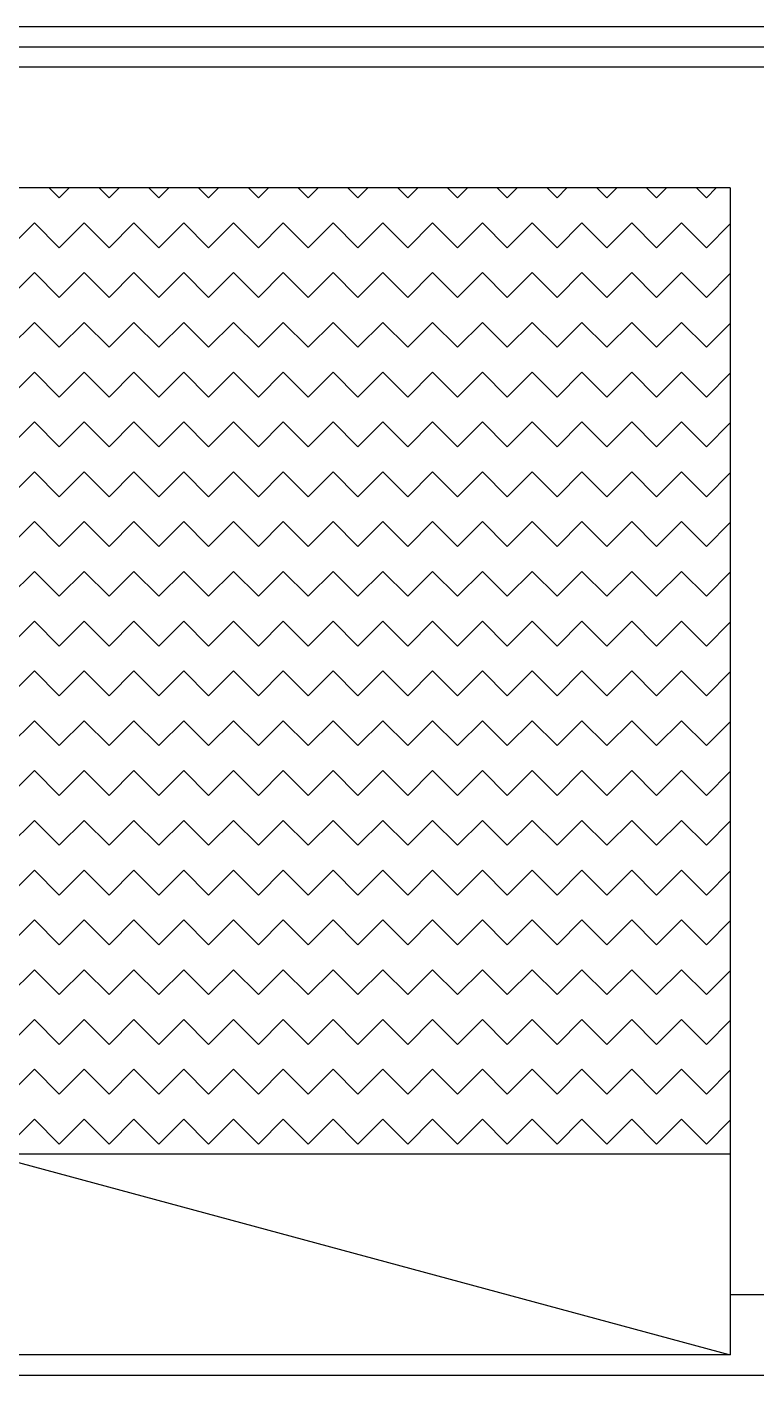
# Model space of a CAD drawing. Extents: x 3907.4 to 3911.57, y -3054.42 to -3053.7.
# Drawn here: x 3910.0042 to 3910.0404, y -3054.3088 to -3054.2418 of the extents above; entities that cross this region are included whole.
import ezdxf

# ---------------------------------------------------------------- set-up
doc = ezdxf.new("R2010")
doc.units = 0
doc.header["$LTSCALE"] = 2
doc.header["$MEASUREMENT"] = 0
doc.layers.add('DUVAR', color=7, linetype='CONTINUOUS')
doc.layers.add('TARAMA', color=9, linetype='CONTINUOUS')

msp = doc.modelspace()

# ---------------------------------------------------------------- linework, layer by layer
at = {"layer": 'DUVAR', "color": 3}
for p, q in [((3910.089128, -3054.241811), (3909.950128, -3054.241811)), ((3910.089128, -3054.242811), (3909.951128, -3054.242811))]:
    msp.add_line(p, q, dxfattribs=at)
at = {"layer": 'DUVAR', "color": 5}
for p, q in [((3910.089128, -3054.243811), (3909.951128, -3054.243811)), ((3909.965128, -3054.297811), (3910.039128, -3054.297811)), ((3910.039128, -3054.297811), (3910.039128, -3054.307811))]:
    msp.add_line(p, q, dxfattribs=at)
at = {"layer": 'DUVAR', "color": 4}
for p, q in [((3910.039128, -3054.249811), (3909.970128, -3054.249811)), ((3910.039128, -3054.249811), (3910.039128, -3054.297811)), ((3909.891798, -3054.308811), (3910.350449, -3054.308811))]:
    msp.add_line(p, q, dxfattribs=at)
at = {"layer": 'DUVAR', "color": 11}
msp.add_line((3910.039128, -3054.304811), (3910.137128, -3054.304811), dxfattribs=at)
at = {"layer": 'DUVAR'}
msp.add_line((3910.039128, -3054.307811), (3909.965128, -3054.307811), dxfattribs=at)
at = {"layer": 'TARAMA'}
for p, q in [((3910.00527, -3054.249811), (3910.005766, -3054.250306)), ((3910.005766, -3054.250306), (3910.006261, -3054.249811)), ((3910.007745, -3054.249811), (3910.008241, -3054.250306)), ((3910.008241, -3054.250306), (3910.008736, -3054.249811)), ((3910.01022, -3054.249811), (3910.010716, -3054.250306)), ((3910.010716, -3054.250306), (3910.011211, -3054.249811)), ((3910.012695, -3054.249811), (3910.013191, -3054.250306)), ((3910.013191, -3054.250306), (3910.013686, -3054.249811)), ((3910.01517, -3054.249811), (3910.015665, -3054.250306)), ((3910.015665, -3054.250306), (3910.016161, -3054.249811)), ((3910.017645, -3054.249811), (3910.01814, -3054.250306)), ((3910.01814, -3054.250306), (3910.018636, -3054.249811)), ((3910.02012, -3054.249811), (3910.020615, -3054.250306)), ((3910.020615, -3054.250306), (3910.021111, -3054.249811)), ((3910.022594, -3054.249811), (3910.02309, -3054.250306)), ((3910.02309, -3054.250306), (3910.023586, -3054.249811)), ((3910.025069, -3054.249811), (3910.025565, -3054.250306)), ((3910.025565, -3054.250306), (3910.02606, -3054.249811)), ((3910.027544, -3054.249811), (3910.02804, -3054.250306)), ((3910.02804, -3054.250306), (3910.028535, -3054.249811)), ((3910.030019, -3054.249811), (3910.030515, -3054.250306)), ((3910.030515, -3054.250306), (3910.03101, -3054.249811)), ((3910.032494, -3054.249811), (3910.03299, -3054.250306)), ((3910.03299, -3054.250306), (3910.033485, -3054.249811)), ((3910.034969, -3054.249811), (3910.035464, -3054.250306)), ((3910.035464, -3054.250306), (3910.03596, -3054.249811)), ((3910.037444, -3054.249811), (3910.037939, -3054.250306)), ((3910.037939, -3054.250306), (3910.038435, -3054.249811)), ((3910.003291, -3054.252781), (3910.004528, -3054.251544)), ((3910.004528, -3054.251544), (3910.005766, -3054.252781)), ((3910.005766, -3054.252781), (3910.007003, -3054.251544)), ((3910.007003, -3054.251544), (3910.008241, -3054.252781)), ((3910.008241, -3054.252781), (3910.009478, -3054.251544)), ((3910.009478, -3054.251544), (3910.010716, -3054.252781)), ((3910.010716, -3054.252781), (3910.011953, -3054.251544)), ((3910.011953, -3054.251544), (3910.013191, -3054.252781)), ((3910.013191, -3054.252781), (3910.014428, -3054.251544)), ((3910.014428, -3054.251544), (3910.015665, -3054.252781)), ((3910.015665, -3054.252781), (3910.016903, -3054.251544)), ((3910.016903, -3054.251544), (3910.01814, -3054.252781)), ((3910.01814, -3054.252781), (3910.019378, -3054.251544)), ((3910.019378, -3054.251544), (3910.020615, -3054.252781)), ((3910.020615, -3054.252781), (3910.021853, -3054.251544)), ((3910.021853, -3054.251544), (3910.02309, -3054.252781)), ((3910.02309, -3054.252781), (3910.024327, -3054.251544)), ((3910.024327, -3054.251544), (3910.025565, -3054.252781)), ((3910.025565, -3054.252781), (3910.026802, -3054.251544)), ((3910.026802, -3054.251544), (3910.02804, -3054.252781)), ((3910.02804, -3054.252781), (3910.029277, -3054.251544)), ((3910.029277, -3054.251544), (3910.030515, -3054.252781)), ((3910.030515, -3054.252781), (3910.031752, -3054.251544)), ((3910.031752, -3054.251544), (3910.03299, -3054.252781)), ((3910.03299, -3054.252781), (3910.034227, -3054.251544)), ((3910.034227, -3054.251544), (3910.035464, -3054.252781)), ((3910.035464, -3054.252781), (3910.036702, -3054.251544)), ((3910.036702, -3054.251544), (3910.037939, -3054.252781)), ((3910.037939, -3054.252781), (3910.039128, -3054.251592)), ((3910.003291, -3054.255256), (3910.004528, -3054.254019)), ((3910.004528, -3054.254019), (3910.005766, -3054.255256)), ((3910.005766, -3054.255256), (3910.007003, -3054.254019)), ((3910.007003, -3054.254019), (3910.008241, -3054.255256)), ((3910.008241, -3054.255256), (3910.009478, -3054.254019)), ((3910.009478, -3054.254019), (3910.010716, -3054.255256)), ((3910.010716, -3054.255256), (3910.011953, -3054.254019)), ((3910.011953, -3054.254019), (3910.013191, -3054.255256)), ((3910.013191, -3054.255256), (3910.014428, -3054.254019)), ((3910.014428, -3054.254019), (3910.015665, -3054.255256)), ((3910.015665, -3054.255256), (3910.016903, -3054.254019)), ((3910.016903, -3054.254019), (3910.01814, -3054.255256)), ((3910.01814, -3054.255256), (3910.019378, -3054.254019)), ((3910.019378, -3054.254019), (3910.020615, -3054.255256)), ((3910.020615, -3054.255256), (3910.021853, -3054.254019)), ((3910.021853, -3054.254019), (3910.02309, -3054.255256)), ((3910.02309, -3054.255256), (3910.024327, -3054.254019)), ((3910.024327, -3054.254019), (3910.025565, -3054.255256)), ((3910.025565, -3054.255256), (3910.026802, -3054.254019)), ((3910.026802, -3054.254019), (3910.02804, -3054.255256)), ((3910.02804, -3054.255256), (3910.029277, -3054.254019)), ((3910.029277, -3054.254019), (3910.030515, -3054.255256)), ((3910.030515, -3054.255256), (3910.031752, -3054.254019)), ((3910.031752, -3054.254019), (3910.03299, -3054.255256)), ((3910.03299, -3054.255256), (3910.034227, -3054.254019)), ((3910.034227, -3054.254019), (3910.035464, -3054.255256)), ((3910.035464, -3054.255256), (3910.036702, -3054.254019)), ((3910.036702, -3054.254019), (3910.037939, -3054.255256)), ((3910.037939, -3054.255256), (3910.039128, -3054.254067)), ((3910.003291, -3054.257731), (3910.004528, -3054.256494)), ((3910.004528, -3054.256494), (3910.005766, -3054.257731)), ((3910.005766, -3054.257731), (3910.007003, -3054.256494)), ((3910.007003, -3054.256494), (3910.008241, -3054.257731)), ((3910.008241, -3054.257731), (3910.009478, -3054.256494)), ((3910.009478, -3054.256494), (3910.010716, -3054.257731)), ((3910.010716, -3054.257731), (3910.011953, -3054.256494)), ((3910.011953, -3054.256494), (3910.013191, -3054.257731)), ((3910.013191, -3054.257731), (3910.014428, -3054.256494)), ((3910.014428, -3054.256494), (3910.015665, -3054.257731)), ((3910.015665, -3054.257731), (3910.016903, -3054.256494)), ((3910.016903, -3054.256494), (3910.01814, -3054.257731)), ((3910.01814, -3054.257731), (3910.019378, -3054.256494)), ((3910.019378, -3054.256494), (3910.020615, -3054.257731)), ((3910.020615, -3054.257731), (3910.021853, -3054.256494)), ((3910.021853, -3054.256494), (3910.02309, -3054.257731)), ((3910.02309, -3054.257731), (3910.024327, -3054.256494)), ((3910.024327, -3054.256494), (3910.025565, -3054.257731)), ((3910.025565, -3054.257731), (3910.026802, -3054.256494)), ((3910.026802, -3054.256494), (3910.02804, -3054.257731)), ((3910.02804, -3054.257731), (3910.029277, -3054.256494)), ((3910.029277, -3054.256494), (3910.030515, -3054.257731)), ((3910.030515, -3054.257731), (3910.031752, -3054.256494)), ((3910.031752, -3054.256494), (3910.03299, -3054.257731)), ((3910.03299, -3054.257731), (3910.034227, -3054.256494)), ((3910.034227, -3054.256494), (3910.035464, -3054.257731)), ((3910.035464, -3054.257731), (3910.036702, -3054.256494)), ((3910.036702, -3054.256494), (3910.037939, -3054.257731)), ((3910.037939, -3054.257731), (3910.039128, -3054.256542)), ((3910.003291, -3054.260206), (3910.004528, -3054.258968)), ((3910.004528, -3054.258968), (3910.005766, -3054.260206)), ((3910.005766, -3054.260206), (3910.007003, -3054.258968)), ((3910.007003, -3054.258968), (3910.008241, -3054.260206)), ((3910.008241, -3054.260206), (3910.009478, -3054.258968)), ((3910.009478, -3054.258968), (3910.010716, -3054.260206)), ((3910.010716, -3054.260206), (3910.011953, -3054.258968)), ((3910.011953, -3054.258968), (3910.013191, -3054.260206)), ((3910.013191, -3054.260206), (3910.014428, -3054.258968)), ((3910.014428, -3054.258968), (3910.015665, -3054.260206)), ((3910.015665, -3054.260206), (3910.016903, -3054.258968)), ((3910.016903, -3054.258968), (3910.01814, -3054.260206)), ((3910.01814, -3054.260206), (3910.019378, -3054.258968)), ((3910.019378, -3054.258968), (3910.020615, -3054.260206)), ((3910.020615, -3054.260206), (3910.021853, -3054.258968)), ((3910.021853, -3054.258968), (3910.02309, -3054.260206)), ((3910.02309, -3054.260206), (3910.024327, -3054.258968)), ((3910.024327, -3054.258968), (3910.025565, -3054.260206)), ((3910.025565, -3054.260206), (3910.026802, -3054.258968)), ((3910.026802, -3054.258968), (3910.02804, -3054.260206)), ((3910.02804, -3054.260206), (3910.029277, -3054.258968)), ((3910.029277, -3054.258968), (3910.030515, -3054.260206)), ((3910.030515, -3054.260206), (3910.031752, -3054.258968)), ((3910.031752, -3054.258968), (3910.03299, -3054.260206)), ((3910.03299, -3054.260206), (3910.034227, -3054.258968)), ((3910.034227, -3054.258968), (3910.035464, -3054.260206)), ((3910.035464, -3054.260206), (3910.036702, -3054.258968)), ((3910.036702, -3054.258968), (3910.037939, -3054.260206)), ((3910.037939, -3054.260206), (3910.039128, -3054.259017)), ((3910.003291, -3054.262681), (3910.004528, -3054.261443)), ((3910.004528, -3054.261443), (3910.005766, -3054.262681)), ((3910.005766, -3054.262681), (3910.007003, -3054.261443)), ((3910.007003, -3054.261443), (3910.008241, -3054.262681)), ((3910.008241, -3054.262681), (3910.009478, -3054.261443)), ((3910.009478, -3054.261443), (3910.010716, -3054.262681)), ((3910.010716, -3054.262681), (3910.011953, -3054.261443)), ((3910.011953, -3054.261443), (3910.013191, -3054.262681)), ((3910.013191, -3054.262681), (3910.014428, -3054.261443)), ((3910.014428, -3054.261443), (3910.015665, -3054.262681)), ((3910.015665, -3054.262681), (3910.016903, -3054.261443)), ((3910.016903, -3054.261443), (3910.01814, -3054.262681)), ((3910.01814, -3054.262681), (3910.019378, -3054.261443)), ((3910.019378, -3054.261443), (3910.020615, -3054.262681)), ((3910.020615, -3054.262681), (3910.021853, -3054.261443)), ((3910.021853, -3054.261443), (3910.02309, -3054.262681)), ((3910.02309, -3054.262681), (3910.024327, -3054.261443)), ((3910.024327, -3054.261443), (3910.025565, -3054.262681)), ((3910.025565, -3054.262681), (3910.026802, -3054.261443)), ((3910.026802, -3054.261443), (3910.02804, -3054.262681)), ((3910.02804, -3054.262681), (3910.029277, -3054.261443)), ((3910.029277, -3054.261443), (3910.030515, -3054.262681)), ((3910.030515, -3054.262681), (3910.031752, -3054.261443)), ((3910.031752, -3054.261443), (3910.03299, -3054.262681)), ((3910.03299, -3054.262681), (3910.034227, -3054.261443)), ((3910.034227, -3054.261443), (3910.035464, -3054.262681)), ((3910.035464, -3054.262681), (3910.036702, -3054.261443)), ((3910.036702, -3054.261443), (3910.037939, -3054.262681)), ((3910.037939, -3054.262681), (3910.039128, -3054.261492)), ((3910.003291, -3054.265156), (3910.004528, -3054.263918)), ((3910.004528, -3054.263918), (3910.005766, -3054.265156)), ((3910.005766, -3054.265156), (3910.007003, -3054.263918)), ((3910.007003, -3054.263918), (3910.008241, -3054.265156)), ((3910.008241, -3054.265156), (3910.009478, -3054.263918)), ((3910.009478, -3054.263918), (3910.010716, -3054.265156)), ((3910.010716, -3054.265156), (3910.011953, -3054.263918)), ((3910.011953, -3054.263918), (3910.013191, -3054.265156)), ((3910.013191, -3054.265156), (3910.014428, -3054.263918)), ((3910.014428, -3054.263918), (3910.015665, -3054.265156)), ((3910.015665, -3054.265156), (3910.016903, -3054.263918)), ((3910.016903, -3054.263918), (3910.01814, -3054.265156)), ((3910.01814, -3054.265156), (3910.019378, -3054.263918)), ((3910.019378, -3054.263918), (3910.020615, -3054.265156)), ((3910.020615, -3054.265156), (3910.021853, -3054.263918)), ((3910.021853, -3054.263918), (3910.02309, -3054.265156)), ((3910.02309, -3054.265156), (3910.024327, -3054.263918)), ((3910.024327, -3054.263918), (3910.025565, -3054.265156)), ((3910.025565, -3054.265156), (3910.026802, -3054.263918)), ((3910.026802, -3054.263918), (3910.02804, -3054.265156)), ((3910.02804, -3054.265156), (3910.029277, -3054.263918)), ((3910.029277, -3054.263918), (3910.030515, -3054.265156)), ((3910.030515, -3054.265156), (3910.031752, -3054.263918)), ((3910.031752, -3054.263918), (3910.03299, -3054.265156)), ((3910.03299, -3054.265156), (3910.034227, -3054.263918)), ((3910.034227, -3054.263918), (3910.035464, -3054.265156)), ((3910.035464, -3054.265156), (3910.036702, -3054.263918)), ((3910.036702, -3054.263918), (3910.037939, -3054.265156)), ((3910.037939, -3054.265156), (3910.039128, -3054.263967)), ((3910.003291, -3054.267631), (3910.004528, -3054.266393)), ((3910.004528, -3054.266393), (3910.005766, -3054.267631)), ((3910.005766, -3054.267631), (3910.007003, -3054.266393)), ((3910.007003, -3054.266393), (3910.008241, -3054.267631)), ((3910.008241, -3054.267631), (3910.009478, -3054.266393)), ((3910.009478, -3054.266393), (3910.010716, -3054.267631)), ((3910.010716, -3054.267631), (3910.011953, -3054.266393)), ((3910.011953, -3054.266393), (3910.013191, -3054.267631)), ((3910.013191, -3054.267631), (3910.014428, -3054.266393)), ((3910.014428, -3054.266393), (3910.015665, -3054.267631)), ((3910.015665, -3054.267631), (3910.016903, -3054.266393)), ((3910.016903, -3054.266393), (3910.01814, -3054.267631)), ((3910.01814, -3054.267631), (3910.019378, -3054.266393)), ((3910.019378, -3054.266393), (3910.020615, -3054.267631)), ((3910.020615, -3054.267631), (3910.021853, -3054.266393)), ((3910.021853, -3054.266393), (3910.02309, -3054.267631)), ((3910.02309, -3054.267631), (3910.024327, -3054.266393)), ((3910.024327, -3054.266393), (3910.025565, -3054.267631)), ((3910.025565, -3054.267631), (3910.026802, -3054.266393)), ((3910.026802, -3054.266393), (3910.02804, -3054.267631)), ((3910.02804, -3054.267631), (3910.029277, -3054.266393)), ((3910.029277, -3054.266393), (3910.030515, -3054.267631)), ((3910.030515, -3054.267631), (3910.031752, -3054.266393)), ((3910.031752, -3054.266393), (3910.03299, -3054.267631)), ((3910.03299, -3054.267631), (3910.034227, -3054.266393)), ((3910.034227, -3054.266393), (3910.035464, -3054.267631)), ((3910.035464, -3054.267631), (3910.036702, -3054.266393)), ((3910.036702, -3054.266393), (3910.037939, -3054.267631)), ((3910.037939, -3054.267631), (3910.039128, -3054.266441)), ((3910.003291, -3054.270105), (3910.004528, -3054.268868)), ((3910.004528, -3054.268868), (3910.005766, -3054.270105)), ((3910.005766, -3054.270105), (3910.007003, -3054.268868)), ((3910.007003, -3054.268868), (3910.008241, -3054.270105)), ((3910.008241, -3054.270105), (3910.009478, -3054.268868)), ((3910.009478, -3054.268868), (3910.010716, -3054.270105)), ((3910.010716, -3054.270105), (3910.011953, -3054.268868)), ((3910.011953, -3054.268868), (3910.013191, -3054.270105)), ((3910.013191, -3054.270105), (3910.014428, -3054.268868)), ((3910.014428, -3054.268868), (3910.015665, -3054.270105)), ((3910.015665, -3054.270105), (3910.016903, -3054.268868)), ((3910.016903, -3054.268868), (3910.01814, -3054.270105)), ((3910.01814, -3054.270105), (3910.019378, -3054.268868)), ((3910.019378, -3054.268868), (3910.020615, -3054.270105)), ((3910.020615, -3054.270105), (3910.021853, -3054.268868)), ((3910.021853, -3054.268868), (3910.02309, -3054.270105)), ((3910.02309, -3054.270105), (3910.024327, -3054.268868)), ((3910.024327, -3054.268868), (3910.025565, -3054.270105)), ((3910.025565, -3054.270105), (3910.026802, -3054.268868)), ((3910.026802, -3054.268868), (3910.02804, -3054.270105)), ((3910.02804, -3054.270105), (3910.029277, -3054.268868)), ((3910.029277, -3054.268868), (3910.030515, -3054.270105)), ((3910.030515, -3054.270105), (3910.031752, -3054.268868)), ((3910.031752, -3054.268868), (3910.03299, -3054.270105)), ((3910.03299, -3054.270105), (3910.034227, -3054.268868)), ((3910.034227, -3054.268868), (3910.035464, -3054.270105)), ((3910.035464, -3054.270105), (3910.036702, -3054.268868)), ((3910.036702, -3054.268868), (3910.037939, -3054.270105)), ((3910.037939, -3054.270105), (3910.039128, -3054.268916)), ((3910.003291, -3054.27258), (3910.004528, -3054.271343)), ((3910.004528, -3054.271343), (3910.005766, -3054.27258)), ((3910.005766, -3054.27258), (3910.007003, -3054.271343)), ((3910.007003, -3054.271343), (3910.008241, -3054.27258)), ((3910.008241, -3054.27258), (3910.009478, -3054.271343)), ((3910.009478, -3054.271343), (3910.010716, -3054.27258)), ((3910.010716, -3054.27258), (3910.011953, -3054.271343)), ((3910.011953, -3054.271343), (3910.013191, -3054.27258)), ((3910.013191, -3054.27258), (3910.014428, -3054.271343)), ((3910.014428, -3054.271343), (3910.015665, -3054.27258)), ((3910.015665, -3054.27258), (3910.016903, -3054.271343)), ((3910.016903, -3054.271343), (3910.01814, -3054.27258)), ((3910.01814, -3054.27258), (3910.019378, -3054.271343)), ((3910.019378, -3054.271343), (3910.020615, -3054.27258)), ((3910.020615, -3054.27258), (3910.021853, -3054.271343)), ((3910.021853, -3054.271343), (3910.02309, -3054.27258)), ((3910.02309, -3054.27258), (3910.024327, -3054.271343)), ((3910.024327, -3054.271343), (3910.025565, -3054.27258)), ((3910.025565, -3054.27258), (3910.026802, -3054.271343)), ((3910.026802, -3054.271343), (3910.02804, -3054.27258)), ((3910.02804, -3054.27258), (3910.029277, -3054.271343)), ((3910.029277, -3054.271343), (3910.030515, -3054.27258)), ((3910.030515, -3054.27258), (3910.031752, -3054.271343)), ((3910.031752, -3054.271343), (3910.03299, -3054.27258)), ((3910.03299, -3054.27258), (3910.034227, -3054.271343)), ((3910.034227, -3054.271343), (3910.035464, -3054.27258)), ((3910.035464, -3054.27258), (3910.036702, -3054.271343)), ((3910.036702, -3054.271343), (3910.037939, -3054.27258)), ((3910.037939, -3054.27258), (3910.039128, -3054.271391)), ((3910.003291, -3054.275055), (3910.004528, -3054.273818)), ((3910.004528, -3054.273818), (3910.005766, -3054.275055)), ((3910.005766, -3054.275055), (3910.007003, -3054.273818)), ((3910.007003, -3054.273818), (3910.008241, -3054.275055)), ((3910.008241, -3054.275055), (3910.009478, -3054.273818)), ((3910.009478, -3054.273818), (3910.010716, -3054.275055)), ((3910.010716, -3054.275055), (3910.011953, -3054.273818)), ((3910.011953, -3054.273818), (3910.013191, -3054.275055)), ((3910.013191, -3054.275055), (3910.014428, -3054.273818)), ((3910.014428, -3054.273818), (3910.015665, -3054.275055)), ((3910.015665, -3054.275055), (3910.016903, -3054.273818)), ((3910.016903, -3054.273818), (3910.01814, -3054.275055)), ((3910.01814, -3054.275055), (3910.019378, -3054.273818)), ((3910.019378, -3054.273818), (3910.020615, -3054.275055)), ((3910.020615, -3054.275055), (3910.021853, -3054.273818)), ((3910.021853, -3054.273818), (3910.02309, -3054.275055)), ((3910.02309, -3054.275055), (3910.024327, -3054.273818)), ((3910.024327, -3054.273818), (3910.025565, -3054.275055)), ((3910.025565, -3054.275055), (3910.026802, -3054.273818)), ((3910.026802, -3054.273818), (3910.02804, -3054.275055)), ((3910.02804, -3054.275055), (3910.029277, -3054.273818)), ((3910.029277, -3054.273818), (3910.030515, -3054.275055)), ((3910.030515, -3054.275055), (3910.031752, -3054.273818)), ((3910.031752, -3054.273818), (3910.03299, -3054.275055)), ((3910.03299, -3054.275055), (3910.034227, -3054.273818)), ((3910.034227, -3054.273818), (3910.035464, -3054.275055)), ((3910.035464, -3054.275055), (3910.036702, -3054.273818)), ((3910.036702, -3054.273818), (3910.037939, -3054.275055)), ((3910.037939, -3054.275055), (3910.039128, -3054.273866)), ((3910.003291, -3054.27753), (3910.004528, -3054.276293)), ((3910.004528, -3054.276293), (3910.005766, -3054.27753)), ((3910.005766, -3054.27753), (3910.007003, -3054.276293)), ((3910.007003, -3054.276293), (3910.008241, -3054.27753)), ((3910.008241, -3054.27753), (3910.009478, -3054.276293)), ((3910.009478, -3054.276293), (3910.010716, -3054.27753)), ((3910.010716, -3054.27753), (3910.011953, -3054.276293)), ((3910.011953, -3054.276293), (3910.013191, -3054.27753)), ((3910.013191, -3054.27753), (3910.014428, -3054.276293)), ((3910.014428, -3054.276293), (3910.015665, -3054.27753)), ((3910.015665, -3054.27753), (3910.016903, -3054.276293)), ((3910.016903, -3054.276293), (3910.01814, -3054.27753)), ((3910.01814, -3054.27753), (3910.019378, -3054.276293)), ((3910.019378, -3054.276293), (3910.020615, -3054.27753)), ((3910.020615, -3054.27753), (3910.021853, -3054.276293)), ((3910.021853, -3054.276293), (3910.02309, -3054.27753)), ((3910.02309, -3054.27753), (3910.024327, -3054.276293)), ((3910.024327, -3054.276293), (3910.025565, -3054.27753)), ((3910.025565, -3054.27753), (3910.026802, -3054.276293)), ((3910.026802, -3054.276293), (3910.02804, -3054.27753)), ((3910.02804, -3054.27753), (3910.029277, -3054.276293)), ((3910.029277, -3054.276293), (3910.030515, -3054.27753)), ((3910.030515, -3054.27753), (3910.031752, -3054.276293)), ((3910.031752, -3054.276293), (3910.03299, -3054.27753)), ((3910.03299, -3054.27753), (3910.034227, -3054.276293)), ((3910.034227, -3054.276293), (3910.035464, -3054.27753)), ((3910.035464, -3054.27753), (3910.036702, -3054.276293)), ((3910.036702, -3054.276293), (3910.037939, -3054.27753)), ((3910.037939, -3054.27753), (3910.039128, -3054.276341)), ((3910.003291, -3054.280005), (3910.004528, -3054.278767)), ((3910.004528, -3054.278767), (3910.005766, -3054.280005)), ((3910.005766, -3054.280005), (3910.007003, -3054.278767)), ((3910.007003, -3054.278767), (3910.008241, -3054.280005)), ((3910.008241, -3054.280005), (3910.009478, -3054.278767)), ((3910.009478, -3054.278767), (3910.010716, -3054.280005)), ((3910.010716, -3054.280005), (3910.011953, -3054.278767)), ((3910.011953, -3054.278767), (3910.013191, -3054.280005)), ((3910.013191, -3054.280005), (3910.014428, -3054.278767)), ((3910.014428, -3054.278767), (3910.015665, -3054.280005)), ((3910.015665, -3054.280005), (3910.016903, -3054.278767)), ((3910.016903, -3054.278767), (3910.01814, -3054.280005)), ((3910.01814, -3054.280005), (3910.019378, -3054.278767)), ((3910.019378, -3054.278767), (3910.020615, -3054.280005)), ((3910.020615, -3054.280005), (3910.021853, -3054.278767)), ((3910.021853, -3054.278767), (3910.02309, -3054.280005)), ((3910.02309, -3054.280005), (3910.024327, -3054.278767)), ((3910.024327, -3054.278767), (3910.025565, -3054.280005)), ((3910.025565, -3054.280005), (3910.026802, -3054.278767)), ((3910.026802, -3054.278767), (3910.02804, -3054.280005)), ((3910.02804, -3054.280005), (3910.029277, -3054.278767)), ((3910.029277, -3054.278767), (3910.030515, -3054.280005)), ((3910.030515, -3054.280005), (3910.031752, -3054.278767)), ((3910.031752, -3054.278767), (3910.03299, -3054.280005)), ((3910.03299, -3054.280005), (3910.034227, -3054.278767)), ((3910.034227, -3054.278767), (3910.035464, -3054.280005)), ((3910.035464, -3054.280005), (3910.036702, -3054.278767)), ((3910.036702, -3054.278767), (3910.037939, -3054.280005)), ((3910.037939, -3054.280005), (3910.039128, -3054.278816)), ((3910.003291, -3054.28248), (3910.004528, -3054.281242)), ((3910.004528, -3054.281242), (3910.005766, -3054.28248)), ((3910.005766, -3054.28248), (3910.007003, -3054.281242)), ((3910.007003, -3054.281242), (3910.008241, -3054.28248)), ((3910.008241, -3054.28248), (3910.009478, -3054.281242)), ((3910.009478, -3054.281242), (3910.010716, -3054.28248)), ((3910.010716, -3054.28248), (3910.011953, -3054.281242)), ((3910.011953, -3054.281242), (3910.013191, -3054.28248)), ((3910.013191, -3054.28248), (3910.014428, -3054.281242)), ((3910.014428, -3054.281242), (3910.015665, -3054.28248)), ((3910.015665, -3054.28248), (3910.016903, -3054.281242)), ((3910.016903, -3054.281242), (3910.01814, -3054.28248)), ((3910.01814, -3054.28248), (3910.019378, -3054.281242)), ((3910.019378, -3054.281242), (3910.020615, -3054.28248)), ((3910.020615, -3054.28248), (3910.021853, -3054.281242)), ((3910.021853, -3054.281242), (3910.02309, -3054.28248)), ((3910.02309, -3054.28248), (3910.024327, -3054.281242)), ((3910.024327, -3054.281242), (3910.025565, -3054.28248)), ((3910.025565, -3054.28248), (3910.026802, -3054.281242)), ((3910.026802, -3054.281242), (3910.02804, -3054.28248)), ((3910.02804, -3054.28248), (3910.029277, -3054.281242)), ((3910.029277, -3054.281242), (3910.030515, -3054.28248)), ((3910.030515, -3054.28248), (3910.031752, -3054.281242)), ((3910.031752, -3054.281242), (3910.03299, -3054.28248)), ((3910.03299, -3054.28248), (3910.034227, -3054.281242)), ((3910.034227, -3054.281242), (3910.035464, -3054.28248)), ((3910.035464, -3054.28248), (3910.036702, -3054.281242)), ((3910.036702, -3054.281242), (3910.037939, -3054.28248)), ((3910.037939, -3054.28248), (3910.039128, -3054.281291)), ((3910.003291, -3054.284955), (3910.004528, -3054.283717)), ((3910.004528, -3054.283717), (3910.005766, -3054.284955)), ((3910.005766, -3054.284955), (3910.007003, -3054.283717)), ((3910.007003, -3054.283717), (3910.008241, -3054.284955)), ((3910.008241, -3054.284955), (3910.009478, -3054.283717)), ((3910.009478, -3054.283717), (3910.010716, -3054.284955)), ((3910.010716, -3054.284955), (3910.011953, -3054.283717)), ((3910.011953, -3054.283717), (3910.013191, -3054.284955)), ((3910.013191, -3054.284955), (3910.014428, -3054.283717)), ((3910.014428, -3054.283717), (3910.015665, -3054.284955)), ((3910.015665, -3054.284955), (3910.016903, -3054.283717)), ((3910.016903, -3054.283717), (3910.01814, -3054.284955)), ((3910.01814, -3054.284955), (3910.019378, -3054.283717)), ((3910.019378, -3054.283717), (3910.020615, -3054.284955)), ((3910.020615, -3054.284955), (3910.021853, -3054.283717)), ((3910.021853, -3054.283717), (3910.02309, -3054.284955)), ((3910.02309, -3054.284955), (3910.024327, -3054.283717)), ((3910.024327, -3054.283717), (3910.025565, -3054.284955)), ((3910.025565, -3054.284955), (3910.026802, -3054.283717)), ((3910.026802, -3054.283717), (3910.02804, -3054.284955)), ((3910.02804, -3054.284955), (3910.029277, -3054.283717)), ((3910.029277, -3054.283717), (3910.030515, -3054.284955)), ((3910.030515, -3054.284955), (3910.031752, -3054.283717)), ((3910.031752, -3054.283717), (3910.03299, -3054.284955)), ((3910.03299, -3054.284955), (3910.034227, -3054.283717)), ((3910.034227, -3054.283717), (3910.035464, -3054.284955)), ((3910.035464, -3054.284955), (3910.036702, -3054.283717)), ((3910.036702, -3054.283717), (3910.037939, -3054.284955)), ((3910.037939, -3054.284955), (3910.039128, -3054.283766)), ((3910.003291, -3054.28743), (3910.004528, -3054.286192)), ((3910.004528, -3054.286192), (3910.005766, -3054.28743)), ((3910.005766, -3054.28743), (3910.007003, -3054.286192)), ((3910.007003, -3054.286192), (3910.008241, -3054.28743)), ((3910.008241, -3054.28743), (3910.009478, -3054.286192)), ((3910.009478, -3054.286192), (3910.010716, -3054.28743)), ((3910.010716, -3054.28743), (3910.011953, -3054.286192)), ((3910.011953, -3054.286192), (3910.013191, -3054.28743)), ((3910.013191, -3054.28743), (3910.014428, -3054.286192)), ((3910.014428, -3054.286192), (3910.015665, -3054.28743)), ((3910.015665, -3054.28743), (3910.016903, -3054.286192)), ((3910.016903, -3054.286192), (3910.01814, -3054.28743)), ((3910.01814, -3054.28743), (3910.019378, -3054.286192)), ((3910.019378, -3054.286192), (3910.020615, -3054.28743)), ((3910.020615, -3054.28743), (3910.021853, -3054.286192)), ((3910.021853, -3054.286192), (3910.02309, -3054.28743)), ((3910.02309, -3054.28743), (3910.024327, -3054.286192)), ((3910.024327, -3054.286192), (3910.025565, -3054.28743)), ((3910.025565, -3054.28743), (3910.026802, -3054.286192)), ((3910.026802, -3054.286192), (3910.02804, -3054.28743)), ((3910.02804, -3054.28743), (3910.029277, -3054.286192)), ((3910.029277, -3054.286192), (3910.030515, -3054.28743)), ((3910.030515, -3054.28743), (3910.031752, -3054.286192)), ((3910.031752, -3054.286192), (3910.03299, -3054.28743)), ((3910.03299, -3054.28743), (3910.034227, -3054.286192)), ((3910.034227, -3054.286192), (3910.035464, -3054.28743)), ((3910.035464, -3054.28743), (3910.036702, -3054.286192)), ((3910.036702, -3054.286192), (3910.037939, -3054.28743)), ((3910.037939, -3054.28743), (3910.039128, -3054.28624)), ((3910.003291, -3054.289904), (3910.004528, -3054.288667)), ((3910.004528, -3054.288667), (3910.005766, -3054.289904)), ((3910.005766, -3054.289904), (3910.007003, -3054.288667)), ((3910.007003, -3054.288667), (3910.008241, -3054.289904)), ((3910.008241, -3054.289904), (3910.009478, -3054.288667)), ((3910.009478, -3054.288667), (3910.010716, -3054.289904)), ((3910.010716, -3054.289904), (3910.011953, -3054.288667)), ((3910.011953, -3054.288667), (3910.013191, -3054.289904)), ((3910.013191, -3054.289904), (3910.014428, -3054.288667)), ((3910.014428, -3054.288667), (3910.015665, -3054.289904)), ((3910.015665, -3054.289904), (3910.016903, -3054.288667)), ((3910.016903, -3054.288667), (3910.01814, -3054.289904)), ((3910.01814, -3054.289904), (3910.019378, -3054.288667)), ((3910.019378, -3054.288667), (3910.020615, -3054.289904)), ((3910.020615, -3054.289904), (3910.021853, -3054.288667)), ((3910.021853, -3054.288667), (3910.02309, -3054.289904)), ((3910.02309, -3054.289904), (3910.024327, -3054.288667)), ((3910.024327, -3054.288667), (3910.025565, -3054.289904)), ((3910.025565, -3054.289904), (3910.026802, -3054.288667)), ((3910.026802, -3054.288667), (3910.02804, -3054.289904)), ((3910.02804, -3054.289904), (3910.029277, -3054.288667)), ((3910.029277, -3054.288667), (3910.030515, -3054.289904)), ((3910.030515, -3054.289904), (3910.031752, -3054.288667)), ((3910.031752, -3054.288667), (3910.03299, -3054.289904)), ((3910.03299, -3054.289904), (3910.034227, -3054.288667)), ((3910.034227, -3054.288667), (3910.035464, -3054.289904)), ((3910.035464, -3054.289904), (3910.036702, -3054.288667)), ((3910.036702, -3054.288667), (3910.037939, -3054.289904)), ((3910.037939, -3054.289904), (3910.039128, -3054.288715)), ((3910.003291, -3054.292379), (3910.004528, -3054.291142)), ((3910.004528, -3054.291142), (3910.005766, -3054.292379)), ((3910.005766, -3054.292379), (3910.007003, -3054.291142)), ((3910.007003, -3054.291142), (3910.008241, -3054.292379)), ((3910.008241, -3054.292379), (3910.009478, -3054.291142)), ((3910.009478, -3054.291142), (3910.010716, -3054.292379)), ((3910.010716, -3054.292379), (3910.011953, -3054.291142)), ((3910.011953, -3054.291142), (3910.013191, -3054.292379)), ((3910.013191, -3054.292379), (3910.014428, -3054.291142)), ((3910.014428, -3054.291142), (3910.015665, -3054.292379)), ((3910.015665, -3054.292379), (3910.016903, -3054.291142)), ((3910.016903, -3054.291142), (3910.01814, -3054.292379)), ((3910.01814, -3054.292379), (3910.019378, -3054.291142)), ((3910.019378, -3054.291142), (3910.020615, -3054.292379)), ((3910.020615, -3054.292379), (3910.021853, -3054.291142)), ((3910.021853, -3054.291142), (3910.02309, -3054.292379)), ((3910.02309, -3054.292379), (3910.024327, -3054.291142)), ((3910.024327, -3054.291142), (3910.025565, -3054.292379)), ((3910.025565, -3054.292379), (3910.026802, -3054.291142)), ((3910.026802, -3054.291142), (3910.02804, -3054.292379)), ((3910.02804, -3054.292379), (3910.029277, -3054.291142)), ((3910.029277, -3054.291142), (3910.030515, -3054.292379)), ((3910.030515, -3054.292379), (3910.031752, -3054.291142)), ((3910.031752, -3054.291142), (3910.03299, -3054.292379)), ((3910.03299, -3054.292379), (3910.034227, -3054.291142)), ((3910.034227, -3054.291142), (3910.035464, -3054.292379)), ((3910.035464, -3054.292379), (3910.036702, -3054.291142)), ((3910.036702, -3054.291142), (3910.037939, -3054.292379)), ((3910.037939, -3054.292379), (3910.039128, -3054.29119)), ((3910.003291, -3054.294854), (3910.004528, -3054.293617)), ((3910.004528, -3054.293617), (3910.005766, -3054.294854)), ((3910.005766, -3054.294854), (3910.007003, -3054.293617)), ((3910.007003, -3054.293617), (3910.008241, -3054.294854)), ((3910.008241, -3054.294854), (3910.009478, -3054.293617)), ((3910.009478, -3054.293617), (3910.010716, -3054.294854)), ((3910.010716, -3054.294854), (3910.011953, -3054.293617)), ((3910.011953, -3054.293617), (3910.013191, -3054.294854)), ((3910.013191, -3054.294854), (3910.014428, -3054.293617)), ((3910.014428, -3054.293617), (3910.015665, -3054.294854)), ((3910.015665, -3054.294854), (3910.016903, -3054.293617)), ((3910.016903, -3054.293617), (3910.01814, -3054.294854)), ((3910.01814, -3054.294854), (3910.019378, -3054.293617)), ((3910.019378, -3054.293617), (3910.020615, -3054.294854)), ((3910.020615, -3054.294854), (3910.021853, -3054.293617)), ((3910.021853, -3054.293617), (3910.02309, -3054.294854)), ((3910.02309, -3054.294854), (3910.024327, -3054.293617)), ((3910.024327, -3054.293617), (3910.025565, -3054.294854)), ((3910.025565, -3054.294854), (3910.026802, -3054.293617)), ((3910.026802, -3054.293617), (3910.02804, -3054.294854)), ((3910.02804, -3054.294854), (3910.029277, -3054.293617)), ((3910.029277, -3054.293617), (3910.030515, -3054.294854)), ((3910.030515, -3054.294854), (3910.031752, -3054.293617)), ((3910.031752, -3054.293617), (3910.03299, -3054.294854)), ((3910.03299, -3054.294854), (3910.034227, -3054.293617)), ((3910.034227, -3054.293617), (3910.035464, -3054.294854)), ((3910.035464, -3054.294854), (3910.036702, -3054.293617)), ((3910.036702, -3054.293617), (3910.037939, -3054.294854)), ((3910.037939, -3054.294854), (3910.039128, -3054.293665)), ((3910.003291, -3054.297329), (3910.004528, -3054.296092)), ((3910.004528, -3054.296092), (3910.005766, -3054.297329)), ((3910.005766, -3054.297329), (3910.007003, -3054.296092)), ((3910.007003, -3054.296092), (3910.008241, -3054.297329)), ((3910.008241, -3054.297329), (3910.009478, -3054.296092)), ((3910.009478, -3054.296092), (3910.010716, -3054.297329)), ((3910.010716, -3054.297329), (3910.011953, -3054.296092)), ((3910.011953, -3054.296092), (3910.013191, -3054.297329)), ((3910.013191, -3054.297329), (3910.014428, -3054.296092)), ((3910.014428, -3054.296092), (3910.015665, -3054.297329)), ((3910.015665, -3054.297329), (3910.016903, -3054.296092)), ((3910.016903, -3054.296092), (3910.01814, -3054.297329)), ((3910.01814, -3054.297329), (3910.019378, -3054.296092)), ((3910.019378, -3054.296092), (3910.020615, -3054.297329)), ((3910.020615, -3054.297329), (3910.021853, -3054.296092)), ((3910.021853, -3054.296092), (3910.02309, -3054.297329)), ((3910.02309, -3054.297329), (3910.024327, -3054.296092)), ((3910.024327, -3054.296092), (3910.025565, -3054.297329)), ((3910.025565, -3054.297329), (3910.026802, -3054.296092)), ((3910.026802, -3054.296092), (3910.02804, -3054.297329)), ((3910.02804, -3054.297329), (3910.029277, -3054.296092)), ((3910.029277, -3054.296092), (3910.030515, -3054.297329)), ((3910.030515, -3054.297329), (3910.031752, -3054.296092)), ((3910.031752, -3054.296092), (3910.03299, -3054.297329)), ((3910.03299, -3054.297329), (3910.034227, -3054.296092)), ((3910.034227, -3054.296092), (3910.035464, -3054.297329)), ((3910.035464, -3054.297329), (3910.036702, -3054.296092)), ((3910.036702, -3054.296092), (3910.037939, -3054.297329)), ((3910.037939, -3054.297329), (3910.039128, -3054.29614)), ((3910.002128, -3054.297811), (3910.039128, -3054.307811))]:
    msp.add_line(p, q, dxfattribs=at)

doc.saveas('drawing.dxf')
